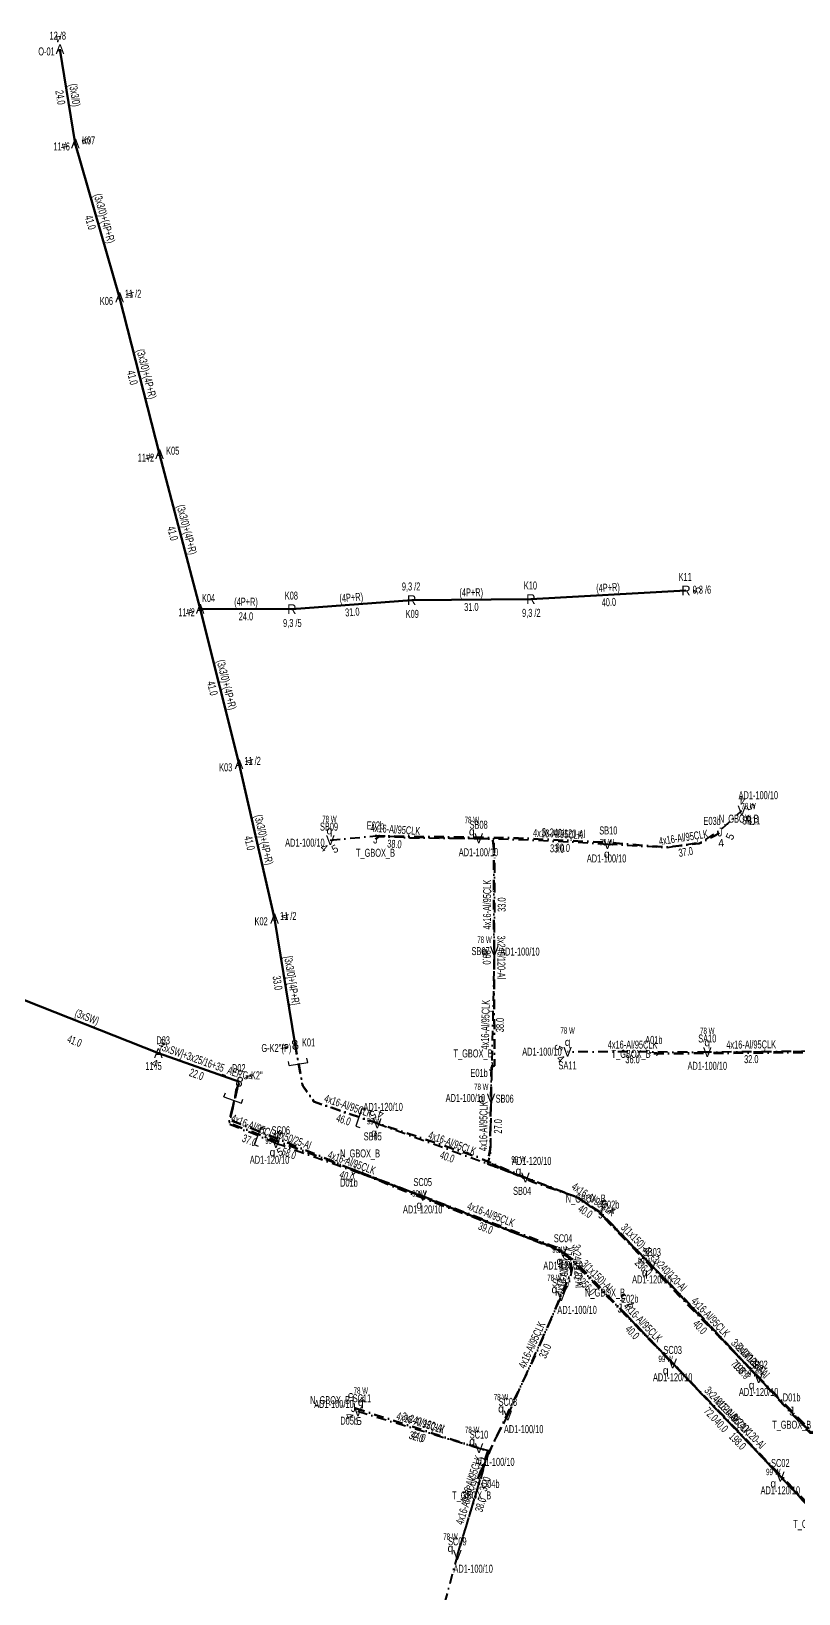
# Model space of a CAD drawing. Header units: millimetres. Extents: x 573825 to 575716, y 4090915 to 4092713.
# Drawn here: x 574468 to 574664.7, y 4092312.5 to 4092712.8 of the extents above; entities that cross this region are included whole.
import ezdxf
from ezdxf.enums import TextEntityAlignment as Align

# ---------------------------------------------------------------- set-up
doc = ezdxf.new("R2010")
doc.units = ezdxf.units.MM
doc.linetypes.add('DASHDOT', pattern=[5, 2.5, -1.25, 0, -1.25])
for name, color, linetype, lineweight in [('DIREK_AG_MEVCUT', 120, 'Continuous', 25), ('DIREK_AYD_YENI', 152, 'Continuous', 25), ('DIREK_BOX_YENI', 5, 'Continuous', 25), ('DIREK_OG_MEVCUT', 16, 'Continuous', 25), ('DIREK_OG_YENI', 10, 'Continuous', 25), ('HAT_AG_HAVAI_MEVCUT', 126, 'Continuous', 50), ('HAT_AYD_YERALTI_YENI', 4, 'DASHDOT', 40), ('HAT_BOX_YERALTI_YENI', 5, 'DASHDOT', 50), ('HAT_OG_HAVAI_BYSK', 1, 'Continuous', 70), ('HAT_OG_HAVAI_MEVCUT', 48, 'Continuous', 70), ('HAT_OG_YERALTI_YENI', 1, 'DASHDOT', 70)]:
    doc.layers.add(name, color=color, linetype=linetype, lineweight=lineweight)
doc.layers.add('LAMBA_GUCU', color=4, linetype='Continuous')
doc.layers.add('NIA_AG', color=5, linetype='Continuous')
doc.styles.add('Direk', font='B_CAD')
doc.styles.get("Standard").update_dxf_attribs({"font": 'Arial'})

# ---------------------------------------------------------------- blocks, each defined once
blk = doc.blocks.new('AG_NIA', base_point=(-64.4296, 129.8924))
at = {"layer": 'NIA_AG'}
for p, q in [((-64.429604, 132.292432), (-65.529604, 132.292432)), ((-64.429604, 127.492432), (-64.429604, 132.292432)), ((-64.429604, 127.492432), (-65.529604, 127.492432))]:
    blk.add_line(p, q, dxfattribs=at)

msp = doc.modelspace()

# ---------------------------------------------------------------- linework, layer by layer
at = {"layer": 'HAT_AG_HAVAI_MEVCUT'}
for p, q in [((574565.520425, 4092567.056426), (574534.797052, 4092564.743914)), ((574596.075829, 4092567.329179), (574565.520425, 4092567.056426)), ((574635.829011, 4092569.531572), (574596.075829, 4092567.329179)), ((574534.797052, 4092564.743914), (574511.290645, 4092564.849886))]:
    msp.add_line(p, q, dxfattribs=at)
at = {"layer": 'HAT_AYD_YERALTI_YENI', "flags": 128}
for points in [[(574615.706289, 4092504.567854), (574630.973529, 4092503.709596), (574639.958758, 4092505.115448), (574645.093174, 4092508.477268), (574650.166466, 4092513.183816)], [(574544.663169, 4092505.558093), (574557.071592, 4092506.754421), (574565.390243, 4092506.170168), (574582.710366, 4092506.030841)], [(574582.710366, 4092506.030841), (574586.507823, 4092506.119463), (574586.742916, 4092500.99445), (574586.685391, 4092477.096692)], [(574582.710366, 4092506.030841), (574596.428719, 4092505.60226), (574609.405815, 4092504.99102), (574615.706289, 4092504.567854)], [(574586.685391, 4092477.096692), (574585.85565, 4092439.394464)], [(574556.697403, 4092432.968733), (574540.624838, 4092438.440786), (574537.568638, 4092442.672448), (574535.875973, 4092451.747012), (574535.63, 4092453.133)], [(574641.299263, 4092451.255439), (574605.484607, 4092451.356374)], [(574672.796716, 4092452.084713), (574672.150889, 4092451.510047), (574663.828621, 4092451.41601), (574641.299263, 4092451.255439)], [(574530.713438, 4092427.968418), (574518.552991, 4092432.842679), (574520.608424, 4092441.566265), (574521.394, 4092443.664)], [(574585.85565, 4092439.394464), (574585.678044, 4092425.122983), (574584.94963, 4092422.646376), (574594.273324, 4092419.149991), (574594.676461, 4092419.099485)], [(574556.697403, 4092432.968733), (574594.676461, 4092419.099485)], [(574530.713438, 4092427.968418), (574568.34809, 4092414.460059)], [(574594.676461, 4092419.099485), (574608.36753, 4092413.873948), (574613.833774, 4092410.159099), (574619.899156, 4092403.999681), (574627.092981, 4092396.523745)], [(574568.34809, 4092414.460059), (574604.326069, 4092400.057248)], [(574604.326069, 4092400.057248), (574607.078393, 4092397.699459), (574605.84868, 4092392.12958), (574604.257285, 4092389.380808), (574603.873807, 4092388.714465)], [(574604.326069, 4092400.057248), (574606.327011, 4092398.278746), (574614.456503, 4092390.088129), (574632.42696, 4092371.445309)], [(574627.092981, 4092396.523745), (574654.46687, 4092367.684267)], [(574590.175966, 4092358.144996), (574603.873807, 4092388.714465)], [(574632.42696, 4092371.445309), (574660.021658, 4092342.471886)], [(574654.46687, 4092367.684267), (574682.450358, 4092338.906071)], [(574551.747616, 4092359.214157), (574582.779138, 4092349.767939)], [(574577.22379, 4092322.387455), (574585.487755, 4092349.245341), (574590.175966, 4092358.144996)], [(574582.779138, 4092349.767939), (574585.187751, 4092349.178747), (574577.22379, 4092322.387455)], [(574660.021658, 4092342.471886), (574687.573, 4092313.819)], [(574577.22379, 4092322.387455), (574567.425897, 4092285.825851)]]:
    msp.add_lwpolyline(points, dxfattribs=at)
at = {"layer": 'HAT_BOX_YERALTI_YENI', "flags": 128}
for points in [[(574556.233976, 4092505.836074), (574557.210514, 4092506.631771), (574592.87221, 4092506.08925), (574615.81345, 4092504.949962), (574630.672695, 4092503.758044), (574639.254505, 4092504.711578), (574643.465948, 4092506.85703), (574644.578405, 4092507.651642)], [(574556.233976, 4092505.836074), (574557.201064, 4092506.502658), (574586.244007, 4092505.92397), (574586.536542, 4092503.323093), (574586.748391, 4092447.747091), (574585.942654, 4092447.478512)], [(574627.633909, 4092450.877939), (574671.854862, 4092451.205307), (574694.18346, 4092474.566901), (574692.313168, 4092472.670376), (574694.468727, 4092474.740138)], [(574627.633909, 4092450.877939), (574672.401292, 4092451.459394), (574676.027107, 4092446.624975), (574674.012766, 4092443.536318), (574674.818502, 4092402.040883), (574702.621002, 4092409.317211), (574717.661418, 4092412.137289), (574730.418914, 4092411.600131), (574744.653594, 4092407.571448), (574754.993881, 4092401.797003), (574724.417313, 4092349.954059), (574714.913753, 4092337.558111), (574706.723727, 4092333.502143), (574705.877394, 4092335.288845), (574703.620508, 4092348.689107), (574699.57692, 4092347.98383), (574699.57692, 4092346.197128), (574700.785, 4092344.152)], [(574585.942654, 4092447.478512), (574585.607198, 4092426.291222), (574585.050969, 4092423.033313), (574596.638567, 4092417.960114), (574608.239903, 4092413.987054), (574614.596799, 4092409.219381), (574638.813634, 4092384.602067), (574664.146141, 4092357.362324), (574683.852519, 4092337.099717), (574691.253847, 4092330.257553), (574698.05344, 4092331.704275), (574695.847189, 4092347.220368), (574699.753338, 4092347.907561), (574700.332027, 4092345.990654), (574700.785, 4092344.152)], [(574550.683, 4092421.077), (574518.750609, 4092433.032994), (574520.77602, 4092441.857998), (574521.394, 4092443.664)], [(574701.115, 4092337.03), (574702.27431, 4092331.778853), (574697.431408, 4092330.227244), (574692.353414, 4092329.663022), (574681.688104, 4092320.361619), (574619.139937, 4092385.384057), (574607.106559, 4092397.936301), (574602.437937, 4092401.269665), (574550.683, 4092421.077)], [(574550.683, 4092421.077), (574591.407681, 4092405.190968), (574602.667333, 4092400.955686), (574605.249822, 4092399.199594), (574606.179518, 4092397.7534), (574606.386117, 4092394.861012), (574597.266028, 4092373.692713), (574585.903075, 4092349.830514), (574583.065409, 4092343.253125), (574582.515293, 4092341.908397)], [(574662.929894, 4092359.282552), (574638.130806, 4092384.66064), (574613.958708, 4092409.762434)], [(574668.347149, 4092333.868466), (574618.907685, 4092385.649938)], [(574582.515293, 4092341.908397), (574585.065769, 4092349.011125), (574550.569748, 4092360.150981)], [(574700.785, 4092344.152), (574699.72382, 4092347.923907), (574695.714692, 4092347.305322), (574697.92456, 4092332.494506), (574697.736486, 4092331.601156), (574691.341975, 4092330.284639), (574662.929894, 4092359.282552)]]:
    msp.add_lwpolyline(points, dxfattribs=at)
at = {"layer": 'HAT_OG_HAVAI_BYSK'}
for p, q in [((574530.35733, 4092485.459771), (574535.63, 4092453.133)), ((574500.577608, 4092451.016557), (574521.394, 4092443.664))]:
    msp.add_line(p, q, dxfattribs=at)
at = {"layer": 'HAT_OG_HAVAI_MEVCUT'}
for p, q in [((574475.354854, 4092708.242901), (574479.286, 4092684.108)), ((574490.638097, 4092644.653971), (574479.286, 4092684.108)), ((574500.868924, 4092604.489645), (574490.638097, 4092644.653971)), ((574511.290645, 4092564.849886), (574500.868924, 4092604.489645)), ((574521.252492, 4092525.055528), (574511.290645, 4092564.849886)), ((574530.35733, 4092485.459771), (574521.252492, 4092525.055528)), ((574500.577608, 4092451.016557), (574462.629566, 4092466.057513))]:
    msp.add_line(p, q, dxfattribs=at)
at = {"layer": 'HAT_OG_YERALTI_YENI', "flags": 128}
for points in [[(574535.63, 4092453.133), (574537.639963, 4092442.606501), (574540.390543, 4092438.572317), (574582.428867, 4092424.344997), (574595.222121, 4092418.862174), (574608.015375, 4092414.015041), (574613.895504, 4092410.200903), (574638.660508, 4092384.555437), (574667.646811, 4092353.903664), (574689.611226, 4092331.726255), (574691.344264, 4092330.264097), (574698.235914, 4092331.726255), (574697.15251, 4092337.500403), (574699.738526, 4092337.59444), (574701.115, 4092337.03)], [(574701.115, 4092337.03), (574697.343543, 4092337.25256), (574698.424968, 4092330.764012), (574691.560272, 4092329.635569), (574680.608676, 4092321.314759), (574665.985934, 4092336.172593), (574645.595339, 4092357.887217), (574618.059815, 4092386.221536), (574605.749526, 4092398.719997), (574601.235754, 4092401.447068), (574564.156001, 4092415.452393), (574530.373038, 4092429.401679), (574518.99457, 4092433.821414), (574520.546179, 4092441.532442), (574521.394, 4092443.664)]]:
    msp.add_lwpolyline(points, dxfattribs=at)

# ---------------------------------------------------------------- block references
at = {"layer": 'NIA_AG'}
for p, rotation in [((574536.503705, 4092448.209928), 280.063585), ((574536.503705, 4092448.209928), 280.063585), ((574519.640485, 4092438.981566), 249.4696799999999), ((574519.640485, 4092438.981566), 249.4696799999999), ((574551.964202, 4092434.580195), 161.198382), ((574551.964202, 4092434.580195), 161.198382), ((574526.072383, 4092429.828688), 158.15765), ((574526.072383, 4092429.828688), 158.15765)]:
    msp.add_blockref('AG_NIA', p, dxfattribs=dict(at, rotation=rotation))

# ---------------------------------------------------------------- texts
at = {"layer": 'DIREK_AG_MEVCUT', "width": 0.53}
for s, p in [('9,3 /2', (574565.372327, 4092570.578263)), ('K10', (574595.963373, 4092570.827372)), ('K11', (574635.635402, 4092573.026213)), ('9,3 /6', (574639.920834, 4092569.758266)), ('K08', (574534.673494, 4092568.241732)), ('K09', (574565.667475, 4092563.559516)), ('9,3 /2', (574596.188898, 4092563.811916)), ('9,3 /5', (574534.921361, 4092561.224807))]:
    msp.add_text(s, height=2.05, dxfattribs=at).set_placement(p, align=Align.MIDDLE_CENTER)
at = {"layer": 'DIREK_AG_MEVCUT', "style": 'Direk'}
for p in [(574635.829011, 4092569.531572), (574565.520425, 4092567.056426), (574596.075829, 4092567.329179), (574534.797052, 4092564.743914)]:
    msp.add_text('R', height=2.5, dxfattribs=at).set_placement(p, align=Align.MIDDLE_CENTER)
at = {"layer": 'DIREK_AG_MEVCUT', "color": 32, "style": 'Direk'}
msp.add_text('5', height=2, rotation=453.17104, dxfattribs=at).set_placement((574638.624724, 4092569.686459), align=Align.MIDDLE_CENTER)
at = {"layer": 'DIREK_AYD_YENI', "color": 32, "style": 'Direk'}
for s, rotation, p in [('4', 177.852416, (574650.26015, 4092515.68206)), ('5', 110.352416, (574652.510394, 4092514.0533)), ('4', 320.507013, (574543.07321, 4092503.628837)), ('5', 388.007012, (574545.837118, 4092503.350868)), ('5', 247.338528, (574603.177614, 4092452.319588)), ('4', 314.838527, (574603.711865, 4092449.593596)), ('5', 205.883473, (574555.606047, 4092435.217942)), ('4', 160.568563, (574557.5291, 4092435.326333)), ('4', 159.206429, (574531.600943, 4092430.305582)), ('5', 384.730818, (574531.759327, 4092425.69771)), ('4', 298.069376, (574549.54167, 4092358.037806)), ('5', 365.569376, (574551.990243, 4092356.725958))]:
    msp.add_text(s, height=2, rotation=rotation, dxfattribs=at).set_placement(p, align=Align.MIDDLE_CENTER)
at = {"layer": 'DIREK_AYD_YENI', "width": 0.53}
for s, p in [('AD1-100/10', (574654.382044, 4092517.094654)), ('SB08', (574582.683611, 4092509.530739)), ('SB11', (574652.546859, 4092510.617938)), ('SB09', (574544.327283, 4092509.041939)), ('SB10', (574615.921788, 4092508.061213)), ('AD1-100/10', (574538.138083, 4092504.928993)), ('AD1-100/10', (574582.640455, 4092502.471253)), ('AD1-100/10', (574615.479154, 4092500.88586)), ('SB07', (574583.185652, 4092477.139411)), ('AD1-100/10', (574593.254183, 4092477.016512)), ('SA10', (574641.291723, 4092454.75543)), ('AD1-100/10', (574598.915135, 4092451.374888)), ('SA11', (574605.474743, 4092447.856387)), ('AD1-100/10', (574641.306818, 4092447.748834)), ('AD1-100/10', (574579.287569, 4092439.507605)), ('SB06', (574589.355131, 4092439.334182)), ('AD1-120/10', (574558.201496, 4092437.232369)), ('SC06', (574531.955945, 4092431.240448)), ('SB05', (574555.533028, 4092429.668092)), ('AD1-120/10', (574529.084091, 4092423.677682)), ('AD1-120/10', (574596.276424, 4092423.384268)), ('SC05', (574568.34809, 4092417.960059)), ('SB04', (574593.828798, 4092415.703683)), ('AD1-120/10', (574568.34809, 4092410.960059)), ('SC04', (574604.326069, 4092403.557248)), ('SB03', (574627.092981, 4092400.023745)), ('AD1-120/10', (574604.326069, 4092396.557248)), ('SC07', (574603.873807, 4092392.214465)), ('AD1-120/10', (574627.092981, 4092393.023745)), ('AD1-100/10', (574607.924229, 4092385.214465)), ('SC03', (574632.42696, 4092374.945309)), ('SB02', (574654.46687, 4092371.184267)), ('AD1-120/10', (574632.42696, 4092367.945309)), ('SC11', (574552.766863, 4092362.56246)), ('SC08', (574590.175966, 4092361.644996)), ('AD1-120/10', (574654.46687, 4092364.184267)), ('AD1-100/10', (574545.590113, 4092361.088544)), ('AD1-100/10', (574594.226388, 4092354.644996)), ('SC10', (574582.779138, 4092353.267939)), ('AD1-100/10', (574586.82956, 4092346.267939)), ('SC02', (574660.021658, 4092345.971886)), ('AD1-120/10', (574660.021658, 4092338.971886)), ('SC09', (574577.22379, 4092325.887455)), ('AD1-100/10', (574581.274212, 4092318.887455))]:
    msp.add_text(s, height=2.05, dxfattribs=at).set_placement(p, align=Align.MIDDLE_CENTER)
at = {"layer": 'DIREK_AYD_YENI', "style": 'Direk'}
for p in [(574650.166466, 4092513.183816), (574544.663169, 4092505.558093), (574582.710366, 4092506.030841), (574615.706289, 4092504.567854), (574586.685391, 4092477.096692), (574605.484607, 4092451.356374), (574641.299263, 4092451.255439), (574585.85565, 4092439.394464), (574556.697403, 4092432.968733), (574530.713438, 4092427.968418), (574594.676461, 4092419.099485), (574568.34809, 4092414.460059), (574604.326069, 4092400.057248), (574627.092981, 4092396.523745), (574603.873807, 4092388.714465), (574632.42696, 4092371.445309), (574654.46687, 4092367.684267), (574551.747616, 4092359.214157), (574590.175966, 4092358.144996), (574582.779138, 4092349.767939), (574660.021658, 4092342.471886), (574577.22379, 4092322.387455)]:
    msp.add_text('V', height=2.5, dxfattribs=at).set_placement(p, align=Align.MIDDLE_CENTER)
at = {"layer": 'DIREK_AYD_YENI', "color": 4, "style": 'Direk'}
for p in [(574651.866747, 4092511.351046), (574544.42325, 4092508.046555), (574580.942599, 4092507.798608), (574615.552362, 4092502.072597), (574584.185577, 4092477.127206), (574605.491653, 4092453.856364), (574641.293877, 4092453.755433), (574583.356021, 4092439.437522), (574555.865707, 4092430.611132), (574529.825933, 4092425.631255), (574592.908694, 4092420.867252), (574567.461094, 4092412.122702), (574603.396946, 4092397.736315), (574625.285636, 4092394.796463), (574602.10604, 4092390.482232), (574630.621831, 4092369.715711), (574652.664047, 4092365.952266), (574552.47565, 4092361.605802), (574588.408199, 4092359.912763), (574581.011371, 4092351.535705), (574658.215461, 4092340.743403), (574575.456023, 4092324.155222)]:
    msp.add_text('q', height=2, dxfattribs=at).set_placement(p, align=Align.MIDDLE_CENTER)
at = {"layer": 'DIREK_BOX_YENI', "width": 0.53}
for s, p in [('E03b', (574642.544071, 4092510.49971)), ('N_GBOX_B', (574649.364549, 4092511.070317)), ('E02b', (574556.233976, 4092509.336074)), ('T_GBOX_B', (574556.233976, 4092502.336074)), ('A01b', (574627.59334, 4092454.377703)), ('T_GBOX_B', (574581.244309, 4092450.921725)), ('T_GBOX_B', (574621.764935, 4092450.818101)), ('E01b', (574582.808436, 4092445.920734)), ('N_GBOX_B', (574552.28344, 4092425.304715)), ('D01b', (574549.433372, 4092417.807684)), ('N_GBOX_B', (574610.122721, 4092413.745959)), ('D02b', (574616.479828, 4092412.19018)), ('N_GBOX_B', (574615.09496, 4092389.643277)), ('E02b', (574621.439144, 4092388.066902)), ('N_GBOX_B', (574544.588623, 4092362.082476)), ('D01b', (574662.929894, 4092362.782552)), ('D05b', (574549.49418, 4092356.820343)), ('T_GBOX_B', (574662.929894, 4092355.782552)), ('T_GBOX_B', (574580.890753, 4092337.676483)), ('D04b', (574585.768951, 4092340.618549)), ('T_GBOX_B', (574668.347149, 4092330.368466))]:
    msp.add_text(s, height=2.05, dxfattribs=at).set_placement(p, align=Align.MIDDLE_CENTER)
at = {"layer": 'DIREK_BOX_YENI', "style": 'Direk', "width": 0.8}
for p in [(574556.233976, 4092505.836074), (574644.578405, 4092507.651642), (574585.942654, 4092447.478512), (574550.683, 4092421.077), (574613.958708, 4092409.762434), (574618.907685, 4092385.649938), (574550.569748, 4092360.150981), (574662.929894, 4092359.282552), (574582.515293, 4092341.908397)]:
    msp.add_text('J', height=2.25, dxfattribs=at).set_placement(p, align=Align.MIDDLE_CENTER)
at = {"layer": 'DIREK_BOX_YENI', "color": 32, "style": 'Direk'}
for s, rotation, p in [('5', 425.537678, (574647.12706, 4092506.492177)), ('4', 365.537678, (574644.848606, 4092504.86471)), ('5', 523.919076, (574614.734293, 4092412.452874)), ('4', 463.919076, (574616.67649, 4092410.435977)), ('5', 523.67455, (574619.694746, 4092388.337043)), ('4', 463.67455, (574621.628317, 4092386.311876)), ('5', 552.10309, (574549.982668, 4092362.888743)), ('4', 492.10309, (574552.647179, 4092362.028288))]:
    msp.add_text(s, height=2, rotation=rotation, dxfattribs=at).set_placement(p, align=Align.MIDDLE_CENTER)
at = {"layer": 'DIREK_BOX_YENI', "style": 'Direk', "width": 0.8}
msp.add_text('J', height=2.25, rotation=88.622908, dxfattribs=at).set_placement((574627.633909, 4092450.877939), align=Align.MIDDLE_CENTER)
at = {"layer": 'DIREK_OG_MEVCUT', "width": 0.53}
for s, p in [('12 /8', (574474.78981, 4092711.711934)), ('O-01', (574471.900379, 4092707.680229)), ('11 /6', (574475.78501, 4092683.322121)), ('K07', (574482.701019, 4092684.874581)), ('11 /2', (574494.095413, 4092645.591451)), ('K06', (574487.260082, 4092643.737995)), ('11 /2', (574497.400781, 4092603.592043)), ('K05', (574504.25728, 4092605.366597)), ('K04', (574513.434081, 4092567.616776)), ('11 /2', (574507.820614, 4092563.959433)), ('11 /2', (574524.736249, 4092525.892031)), ('K03', (574517.849226, 4092524.238351)), ('11 /2', (574533.873748, 4092486.150093)), ('K02', (574526.922885, 4092484.785542)), ('D03', (574501.805478, 4092454.294107)), ('11 /5', (574499.338082, 4092447.707891))]:
    msp.add_text(s, height=2.05, dxfattribs=at).set_placement(p, align=Align.MIDDLE_CENTER)
at = {"layer": 'DIREK_OG_MEVCUT', "color": 32, "style": 'Direk'}
for s, rotation, p in [('4', 549.251221, (574474.904716, 4092711.006482)), ('4', 282.651661, (574476.553985, 4092683.494735)), ('5', 102.651661, (574482.018015, 4092684.721265)), ('4', 105.171408, (574493.34051, 4092645.386753)), ('4', 284.510518, (574498.158239, 4092603.788083)), ('4', 284.392265, (574508.578518, 4092564.153921)), ('4', 103.501984, (574523.975105, 4092525.709269)), ('4', 101.106718, (574533.104886, 4092485.999155)), ('5', 159.462524, (574501.559904, 4092453.638597)), ('4', 339.462524, (574499.595312, 4092448.394517))]:
    msp.add_text(s, height=2, rotation=rotation, dxfattribs=at).set_placement(p, align=Align.MIDDLE_CENTER)
at = {"layer": 'DIREK_OG_MEVCUT', "style": 'Direk'}
for p in [(574475.354854, 4092708.242901), (574479.286, 4092684.108), (574490.638097, 4092644.653971), (574500.868924, 4092604.489645), (574511.290645, 4092564.849886), (574521.252492, 4092525.055528), (574530.35733, 4092485.459771), (574500.577608, 4092451.016557)]:
    msp.add_text('A', height=2.5, dxfattribs=at).set_placement(p, align=Align.MIDDLE_CENTER)
at = {"layer": 'DIREK_OG_YENI', "width": 0.53}
for s, p in [('K01', (574539.076435, 4092453.742988)), ('K01', (574539.076435, 4092453.742988)), ("G-K2''(P)", (574530.831154, 4092452.315853)), ("G-K2''(P)", (574530.831154, 4092452.315853)), ('D02', (574521.199405, 4092447.158586)), ('D02', (574521.199405, 4092447.158586)), ("G-K2''", (574524.77159, 4092445.298838)), ("G-K2''", (574524.77159, 4092445.298838))]:
    msp.add_text(s, height=2.05, dxfattribs=at).set_placement(p, align=Align.MIDDLE_CENTER)
at = {"layer": 'DIREK_OG_YENI', "color": 32, "style": 'Direk'}
for rotation, p in [(279.66363, (574532.869731, 4092452.662982)), (279.66363, (574532.869731, 4092452.662982)), (115.82814, (574523.914294, 4092444.883885)), (115.82814, (574523.914294, 4092444.883885))]:
    msp.add_text('4', height=2, rotation=rotation, dxfattribs=at).set_placement(p, align=Align.MIDDLE_CENTER)
at = {"layer": 'DIREK_OG_YENI', "style": 'Direk'}
for rotation, p in [(9.893133, (574535.63, 4092453.133)), (9.893133, (574535.63, 4092453.133)), (345.431467, (574521.394, 4092443.664)), (345.431467, (574521.394, 4092443.664))]:
    msp.add_text('8', height=2.5, rotation=rotation, dxfattribs=at).set_placement(p, align=Align.MIDDLE_CENTER)
at = {"layer": 'HAT_AG_HAVAI_MEVCUT', "lineweight": 30, "width": 0.53}
for rotation, p in [(363.17104, (574615.905401, 4092569.279074)), (359.741699, (574523.04768, 4092565.646891)), (364.304469, (574550.09494, 4092566.747772)), (360.511439, (574580.79054, 4092568.042769))]:
    msp.add_text('(4P+R)', height=2.05, rotation=rotation, dxfattribs=at).set_placement(p, align=Align.CENTER)
for s, rotation, p in [('40.0', 363.17104, (574615.999439, 4092567.581677)), ('24.0', 359.741699, (574523.040016, 4092563.946909)), ('31.0', 364.304469, (574550.222536, 4092565.052567)), ('31.0', 360.511439, (574580.805714, 4092566.342837))]:
    msp.add_text(s, height=2.05, rotation=rotation, dxfattribs=at).set_placement(p, align=Align.TOP_CENTER)
at = {"layer": 'HAT_AYD_YERALTI_YENI', "lineweight": 30, "width": 0.53}
for rotation, p in [(355.982479, (574561.29047, 4092507.310206)), (357.303279, (574602.957259, 4092506.145699)), (8.892549, (574635.334749, 4092505.252305)), (449.862083, (574585.864156, 4092489.047617)), (448.739252, (574585.420726, 4092458.26428)), (359.849062, (574622.144174, 4092452.155903)), (360.408353, (574652.557884, 4092452.185703)), (341.198382, (574548.935069, 4092436.509404)), (338.15765, (574524.949461, 4092431.194528)), (449.286999, (574584.916913, 4092432.2693)), (339.911511, (574575.561946, 4092426.995111)), (340.255207, (574549.81792, 4092422.014264)), (325.80005, (574611.578422, 4092412.719543)), (338.784315, (574585.474704, 4092408.723486)), (437.550003, (574605.633525, 4092395.097769)), (313.506529, (574641.396427, 4092382.689177)), (313.947942, (574624.053706, 4092381.356623)), (65.66692, (574597.22596, 4092375.7979)), (343.069375, (574567.510909, 4092355.304207)), (313.603817, (574646.839816, 4092357.544815)), (431.687001, (574581.738057, 4092341.460987)), (72.897271, (574580.543361, 4092336.066371))]:
    msp.add_text('4x16-Al/95ÇLK', height=2.05, rotation=rotation, dxfattribs=at).set_placement(p, align=Align.CENTER)
for s, rotation, p in [('38.0', 355.982479, (574561.171365, 4092505.614383)), ('33.0', 357.303279, (574602.877275, 4092504.447581)), ('37.0', 8.892549, (574635.597538, 4092503.572739)), ('33.0', 449.862083, (574587.564151, 4092489.043525)), ('38.0', 448.739252, (574587.120315, 4092458.226876)), ('32.0', 360.408353, (574652.57, 4092450.485746)), ('36.0', 359.849062, (574622.139696, 4092450.455909)), ('46.0', 341.198382, (574548.387172, 4092434.900115)), ('27.0', 449.286999, (574586.616781, 4092432.248146)), ('37.0', 338.15765, (574524.316969, 4092429.616569)), ('40.0', 339.911511, (574574.978045, 4092425.398533)), ('40.0', 340.255207, (574549.243607, 4092420.414213)), ('40.0', 325.80005, (574610.622882, 4092411.313505)), ('39.0', 338.784315, (574584.859508, 4092407.138704)), ('13.0', 437.550003, (574607.293548, 4092394.73127)), ('40.0', 313.947942, (574622.829756, 4092380.176815)), ('40.0', 313.506529, (574640.163424, 4092381.518834)), ('33.0', 65.66692, (574598.774942, 4092375.097432)), ('40.0', 313.603817, (574645.608802, 4092356.37238)), ('32.0', 343.069375, (574567.015846, 4092353.677888)), ('30.0', 431.687001, (574583.35196, 4092340.926833)), ('38.0', 72.897271, (574582.168185, 4092335.566425))]:
    msp.add_text(s, height=2.05, rotation=rotation, dxfattribs=at).set_placement(p, align=Align.TOP_CENTER)
at = {"layer": 'HAT_BOX_YERALTI_YENI', "lineweight": 30, "width": 0.53}
for s, rotation, p in [('3x240/120-Al', 357.156962, (574604.38499, 4092506.36856)), ('3x240/120-Al', 270.218404, (574587.49246, 4092475.538332)), ('3x50/25-Al', 339.474037, (574535.014937, 4092427.851232)), ('3x240/120-Al', 274.085617, (574607.130658, 4092396.367766)), ('3x240/120-Al', 314.338887, (574651.138285, 4092372.565662)), ('3x240/120-Al', 312.922313, (574652.102324, 4092371.561051)), ('3x240/120-Al', 313.67455, (574644.2422, 4092360.346179)), ('3x240/120-Al', 342.10309, (574568.078968, 4092355.389922)), ('3x240/120-Al', 313.88887, (574651.026604, 4092353.462111))]:
    msp.add_text(s, height=2.05, rotation=rotation, dxfattribs=at).set_placement(p, align=Align.CENTER)
for s, rotation, p in [('90.0', 357.156962, (574604.30067, 4092504.670652)), ('89.0', 270.218404, (574585.792473, 4092475.531852)), ('58.0', 339.474037, (574534.418863, 4092426.259159)), ('122.0', 274.085617, (574605.434978, 4092396.246646)), ('70.0', 314.338887, (574649.922414, 4092371.37753)), ('198.0', 312.922313, (574650.857452, 4092370.40334)), ('72.0', 313.67455, (574643.012634, 4092359.172225)), ('44.0', 342.10309, (574567.556549, 4092353.772183)), ('198.0', 313.88887, (574649.801438, 4092352.283565))]:
    msp.add_text(s, height=2.05, rotation=rotation, dxfattribs=at).set_placement(p, align=Align.TOP_CENTER)
at = {"layer": 'HAT_OG_HAVAI_BYSK', "lineweight": 30, "width": 0.53}
for s, rotation, p in [('[3x3/0]+[4P+R]', 279.263101, (574533.832431, 4092469.433105)), ('[3xSW]+3x25/16+35_AER', 340.54564, (574511.269151, 4092448.141532))]:
    msp.add_text(s, height=2.05, rotation=rotation, dxfattribs=at).set_placement(p, align=Align.CENTER)
for s, rotation, p in [('33.0', 279.263101, (574532.1546, 4092469.159459)), ('22.0', 340.54564, (574510.702956, 4092446.53859))]:
    msp.add_text(s, height=2.05, rotation=rotation, dxfattribs=at).set_placement(p, align=Align.TOP_CENTER)
at = {"layer": 'HAT_OG_HAVAI_MEVCUT', "lineweight": 30, "width": 0.53}
for s, rotation, p in [('(3x3/0)', 279.251221, (574478.159371, 4092696.3121)), ('(3x3/0)+(4P+R)', 286.052424, (574485.778839, 4092664.615839)), ('(3x3/0)+(4P+R)', 284.290714, (574496.577208, 4092624.781624)), ('(3x3/0)+(4P+R)', 284.730321, (574506.901848, 4092584.885895)), ('(3x3/0)+(4P+R)', 284.054208, (574517.096125, 4092545.159121)), ('(3x3/0)+(4P+R)', 282.94976, (574526.633293, 4092505.448132)), ('(3xSW)', 338.378776, (574481.916786, 4092459.327229, 287231.314783))]:
    msp.add_text(s, height=2.05, rotation=rotation, dxfattribs=at).set_placement(p, align=Align.CENTER)
for s, rotation, p in [('24.0', 279.251221, (574476.481483, 4092696.038802)), ('41.0', 286.052424, (574484.145124, 4092664.145761)), ('41.0', 284.290714, (574494.929813, 4092624.361993)), ('41.0', 284.730321, (574505.257721, 4092584.453636)), ('41.0', 284.054208, (574515.447012, 4092544.746293)), ('41.0', 282.94976, (574524.976529, 4092505.067168)), ('41.0', 338.378776, (574479.479308, 4092455.0791, 287231.314783))]:
    msp.add_text(s, height=2.05, rotation=rotation, dxfattribs=at).set_placement(p, align=Align.TOP_CENTER)
at = {"layer": 'HAT_OG_YERALTI_YENI', "lineweight": 30, "width": 0.53}
for s, rotation, p in [('3(1x150)-AL+3x240/120-Al', 313.999382, (574626.889451, 4092397.968623)), ('3(1x150)-AL', 314.565424, (574612.510253, 4092393.067231))]:
    msp.add_text(s, height=2.05, rotation=rotation, dxfattribs=at).set_placement(p, align=Align.CENTER)
for s, rotation, p in [('236.0', 313.999382, (574625.666561, 4092396.787717)), ('256.0', 314.565424, (574611.299088, 4092391.874302))]:
    msp.add_text(s, height=2.05, rotation=rotation, dxfattribs=at).set_placement(p, align=Align.TOP_CENTER)
at = {"layer": 'LAMBA_GUCU', "width": 0.55}
for s, p in [('78 W', (574651.866089, 4092514.293151)), ('78 W', (574544.422592, 4092510.98866)), ('78 W', (574580.941941, 4092510.740713)), ('78 W', (574615.551704, 4092505.014702)), ('78 W', (574584.184919, 4092480.069311)), ('78 W', (574605.490995, 4092456.798469)), ('78 W', (574641.293219, 4092456.697538)), ('78 W', (574583.355363, 4092442.379627)), ('99 W', (574555.865049, 4092433.553237)), ('99 W', (574529.825275, 4092428.57336)), ('99 W', (574592.908036, 4092423.809357)), ('99 W', (574567.460436, 4092415.064807)), ('99 W', (574603.396288, 4092400.67842)), ('99 W', (574625.284978, 4092397.738568)), ('78 W', (574602.105382, 4092393.424337)), ('99 W', (574630.621173, 4092372.657816)), ('99 W', (574652.663389, 4092368.894371)), ('78 W', (574552.474992, 4092364.547907)), ('78 W', (574588.407542, 4092362.854868)), ('78 W', (574581.010714, 4092354.477811)), ('99 W', (574658.214804, 4092343.685508)), ('78 W', (574575.455365, 4092327.097327))]:
    msp.add_text(s, height=1.65, dxfattribs=at).set_placement(p, align=Align.MIDDLE_CENTER)

doc.saveas('drawing.dxf')
